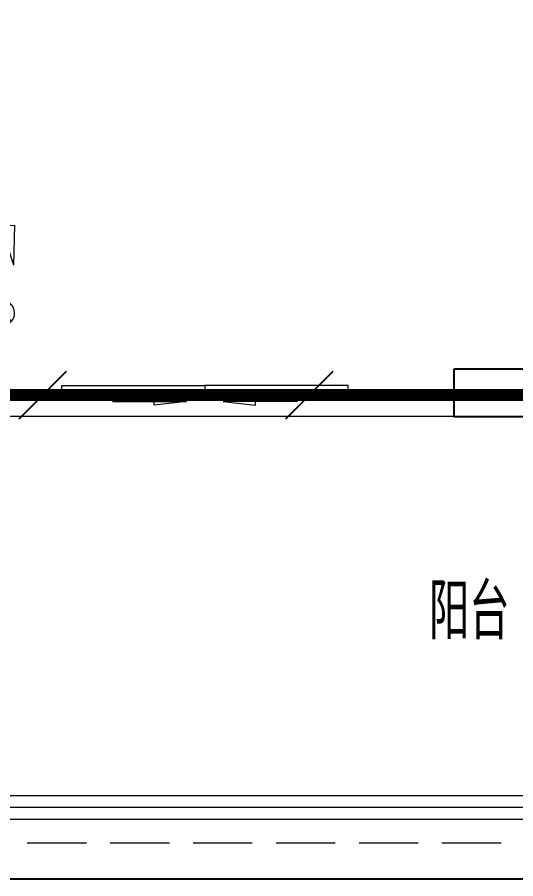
# Model space of a CAD drawing. Extents: x 3753737 to 4713801, y -857380 to 24339.
# Drawn here: x 4129222 to 4131325, y -776012 to -772378 of the extents above; entities that cross this region are included whole.
import ezdxf

# ---------------------------------------------------------------- set-up
doc = ezdxf.new("R2010")
doc.units = 0
doc.header["$LTSCALE"] = 1000
doc.header["$MEASUREMENT"] = 0
doc.linetypes.add('CENTER2', pattern=[1.125, 0.75, -0.125, 0.125, -0.125])
doc.linetypes.add('DASH', pattern=[0.35, 0.25, -0.1])
doc.layers.get('0').update_dxf_attribs({"linetype": 'CONTINUOUS'})
for name, color, linetype in [('!!电气', 1, 'CONTINUOUS'), ('SHTLN', 4, 'CONTINUOUS'), ('WALL', 252, 'CONTINUOUS'), ('WIRE-接地', 2, 'CONTINUOUS'), ('看线', 185, 'CONTINUOUS')]:
    doc.layers.add(name, color=color, linetype=linetype)
for name, color, linetype, lineweight in [('PUB_TEXT', 7, 'CONTINUOUS', 20), ('WINDOW', 146, 'CONTINUOUS', 20), ('平面-栏杆', 56, 'CONTINUOUS', 15), ('平面-看线', 252, 'CONTINUOUS', 15), ('平面-空调预留孔', 252, 'CONTINUOUS', 15)]:
    doc.layers.add(name, color=color, linetype=linetype, lineweight=lineweight)
doc.styles.get("Standard").update_dxf_attribs({"font": 'gbenor.shx', "bigfont": 'gbcbig.shx'})

# ---------------------------------------------------------------- blocks, each defined once
blk = doc.blocks.new('dasdasf1sa2f31as32f')
at = {"color": 8}
for p, q in [((-116, 585.6), (43.3, 640.5)), ((82.7, 476.6), (43.3, 640.5)), ((-22.8, 585.5), (-116, 585.6)), ((-22.8, 585.5), (-73.4, 493.2)), ((32.4, 555.1), (-18.1, 462.9)), ((82.7, 476.6), (32.4, 555.1)), ((-269.8, 524.3), (-427.7, 236.5)), ((-269.8, 524.3), (113.7, 314)), ((-473.5, 259.7), (-339.5, 504)), ((134.6, 245.5), (-338.8, 505.1)), ((-31.3, 504.4), (-73.4, 493.2)), ((-18.1, 462.9), (-31.3, 504.4)), ((114.7, 208.4), (-359.1, 468.2)), ((92.6, 168.8), (-380.9, 428.5)), ((72.3, 131.9), (-401.1, 391.6)), ((113.7, 314), (-44.2, 26.2)), ((0, 0), (-473.5, 259.7)), ((134, 244.4), (0, 0))]:
    blk.add_line(p, q, dxfattribs=at)
for centre, start, end in [((-294.5, 479.4), 61.2593, 151.2593), ((89, 269), 331.2593, 61.2593)]:
    blk.add_arc(centre, 51.3, start, end, dxfattribs=at)
blk = doc.blocks.new('GDGDRGDGDRGDR')
at = {"layer": '平面-空调预留孔', "rotation": 344.9999999966897}
blk.add_blockref('dasdasf1sa2f31as32f', (424606.8, 442932.1), dxfattribs=at)
blk = doc.blocks.new('$DorLib2D$00000138')
at = {"color": 0, "linetype": 'Continuous'}
for p, q in [((-0.2875, 0), (-0.2875, 0.1538)), ((-0.2875, 0.1538), (0, 0.1538)), ((0, 0.1538), (0, 0)), ((0.2875, 0.1538), (0, 0.1538)), ((0.2875, 0), (0.2875, 0.1538)), ((-0.5, -0.1399), (-0.5, 0)), ((-0.5, 0), (-0.2188, 0)), ((0, 0), (-0.2875, 0)), ((-0.2188, 0), (-0.2188, -0.1399)), ((0, 0), (0.2875, 0)), ((0.2188, 0), (0.2188, -0.1399)), ((0.5, 0), (0.2188, 0)), ((0.5, 0), (0.5, -0.1946)), ((0.5, -0.1399), (0.5, 0)), ((-0.2188, -0.1399), (-0.5, -0.1399)), ((0.2188, -0.1399), (0.5, -0.1399)), ((-0.1857, -0.186), (-0.037, -0.186)), ((-0.037, -0.186), (-0.1019, -0.2583)), ((-0.1019, -0.2583), (-0.1019, -0.186)), ((0.1857, -0.186), (0.037, -0.186)), ((0.037, -0.186), (0.1019, -0.2583)), ((0.1019, -0.2583), (0.1019, -0.186))]:
    blk.add_line(p, q, dxfattribs=at)
blk = doc.blocks.new('A$C66B635E3')
at = {"layer": 'WALL', "color": 252}
for p, q in [((6849.9, 1900), (6050, 1900)), ((6050, 1900), (6050, 1700)), ((6050, 1700), (6849.9, 1700))]:
    blk.add_line(p, q, dxfattribs=at)
at = {"layer": 'WINDOW', "color": 252}
blk.add_line((6050, 1700), (3950, 1700), dxfattribs=at)
at = {"layer": '平面-栏杆', "color": 252}
for points in [[(8350, 50), (3700, 50)], [(8350, 0), (3700, 0)]]:
    blk.add_lwpolyline(points, dxfattribs=at)
at = {"layer": '平面-看线', "color": 252}
blk.add_lwpolyline([(8350, 100), (3700, 100)], dxfattribs=at)
at = {"layer": '平面-看线', "color": 252, "linetype": 'DASH'}
blk.add_lwpolyline([(8350, -100), (3700, -100)], dxfattribs=at)
at = {"layer": '看线', "color": 252, "ltscale": 0.5}
blk.add_lwpolyline([(3750, -250), (8350, -250)], dxfattribs=at)
at = {"color": 252}
blk.add_blockref('GDGDRGDGDRGDR', (-420616.6, -441032.1), dxfattribs=at)
at = {"layer": 'WINDOW', "color": 252, "xscale": 2100, "yscale": -200, "zscale": 2100, "rotation": 179.9999999989443}
blk.add_blockref('$DorLib2D$00000138', (5000, 1800), dxfattribs=at)
at = {"layer": 'PUB_TEXT', "color": 252}
blk.add_text('阳台', height=236.31, dxfattribs=at).set_placement((5945, 759.3))
blk = doc.blocks.new('$TelecSys$00000008')
blk.add_line((0.4, 0.4), (-0.4, -0.4))

msp = doc.modelspace()

# ---------------------------------------------------------------- linework, layer by layer
at = {"layer": 'WIRE-接地', "color": 2, "linetype": 'CENTER2', "const_width": 50}
msp.add_lwpolyline([(4164969.9, -775767.3), (4160065.7, -775767.3), (4160065.7, -775166.2), (4159314, -775166.2), (4159314, -773959.4), (4152716, -773959.4), (4152716, -774566.6), (4147318.1, -774566.6), (4147318.1, -773962.7), (4140716.2, -773962.7), (4140716.2, -775168.2), (4139969.4, -775168.2), (4139969.4, -775763.5), (4135061.9, -775763.5), (4135061.9, -775160.6), (4134315.9, -775160.6), (4134315.9, -773971.3), (4127719.2, -773971.3), (4127719.2, -774564.2), (4125013.4, -774564.2), (4125013.4, -766667.6)], dxfattribs=at)

# ---------------------------------------------------------------- block references
at = {"layer": '!!电气'}
msp.add_blockref('A$C66B635E3', (4125013.4, -775762.1), dxfattribs=at)
at = {"layer": 'SHTLN', "color": 2, "xscale": 250, "yscale": 250, "zscale": 250, "rotation": 180}
for p in [(4129330, -773971.3), (4130455, -773971.3)]:
    msp.add_blockref('$TelecSys$00000008', p, dxfattribs=at)

doc.saveas('drawing.dxf')
